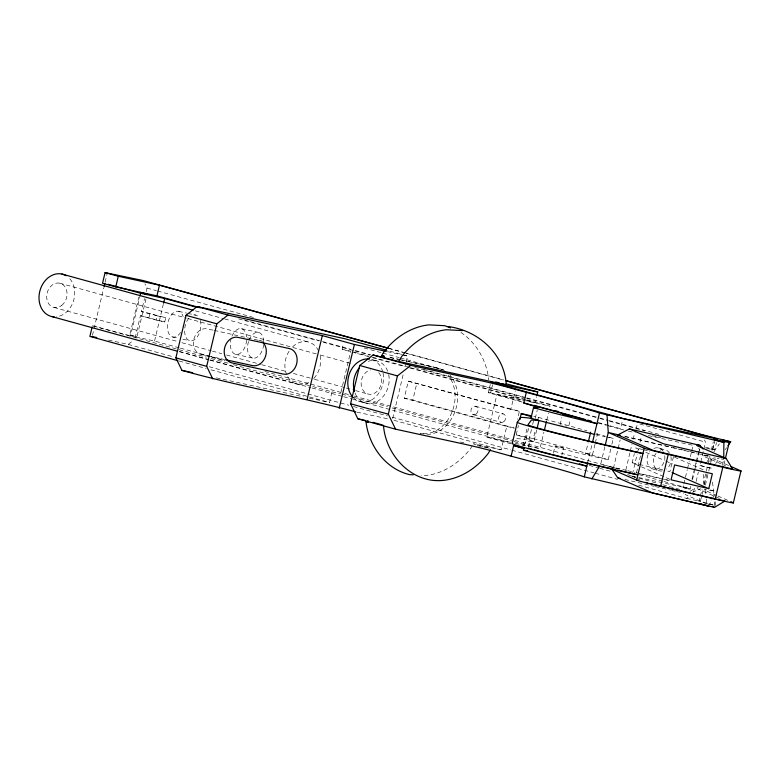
<?xml version="1.0" encoding="UTF-8"?>
<svg xmlns="http://www.w3.org/2000/svg" width="780" height="780" viewBox="0 0 780 780"><rect width="100%" height="100%" fill="white"/><g stroke="black" fill="none" stroke-linecap="round" stroke-linejoin="round"><path stroke-width="0.58" stroke-dasharray="3.9 2.92" d="M92.449 335.361L103.711 288.103M105.115 282.194L107.367 272.747M145.977 298.915L136.978 336.726L133.77 336.073L129.782 335.039L138.791 297.229M179.215 347.831L154.567 341.035L130.553 335.8L140.117 295.63M135.145 337.964L140.439 315.744L164.746 321.945L165.76 317.694L141.453 311.483L144.524 298.623M146.191 291.603L147.03 288.093L144.953 283.803M149.019 317.606L150.033 313.355M164.746 321.945L156.166 320.073L157.18 315.822L141.453 311.483M154.567 341.035L163.293 304.405M309.26 398.093L329.491 402.5L332.026 391.862L312.058 386.353M368.94 356.714L342.157 349.333L343.561 343.424M352.336 396.971L340.606 393.734L350.737 351.195L342.157 349.333M403.075 374.946L392.379 419.845L501.179 449.845L506.756 426.455L404.245 398.18L408.301 381.166L519.392 411.313L517.501 419.25M405.892 363.129L405.044 366.678L370.11 357.035M406.175 361.949L407.579 356.041L386.617 350.259M514.166 428.005L412.825 400.052L416.881 383.038M522.22 402.08L488.329 392.73L490.298 384.452M488.329 392.73L490.62 392.866L492.59 384.589M511.232 443.878L486.779 437.131L496.909 394.592L550.105 406.185L526.646 399.711M519.392 411.313L510.812 409.441L515.258 390.77M610.76 449.056L608.225 459.693L589.349 455.578A82.017 2.145 13.4 0 1 533.91 441.743L528.976 439.91A115.43 3.022 13.4 0 0 516.175 434.899L518.427 425.451M522.883 446.033L527.387 427.128M524.472 445.477L528.694 427.752M527.017 400.784L535.236 402.577L536.64 396.669M528.976 439.91L531.511 429.273M532.633 424.554L533.481 421.005M528.499 446.881L530.185 439.793M535.255 418.529L537.225 410.26M594.984 444.308L592.449 454.945L533.335 438.643L535.304 430.365M537.557 420.917L538.395 417.368L533.822 416.374M523.477 445.224L526.393 441.314L533.91 441.743L536.718 429.926M515.141 443.313L539.965 448.715L543.904 432.178M546.721 420.361L548.408 413.273M553.361 453.063L555.048 445.975L559.211 446.852L563.56 447.993L561.873 455.091M560.118 424.71L561.805 417.622M568.903 425.548L570.317 419.64M608.225 459.693L585.585 453.453L588.12 442.816M587.662 462.677L592.166 443.771M595.267 443.128L597.519 433.68M604.88 446.648L600.658 464.373L626.584 470.418M611.881 444.337L613.294 438.428L606.499 436.556M623.834 429.985L620.402 429.156L622.654 419.698M613.402 468.273L620.158 439.92M625.813 470.038L630.035 452.322M630.318 451.132L632.005 444.044M633.136 439.325L634.54 433.417M636.109 429.215L637.24 424.486M669.962 479.329L632.18 462.764L634.364 453.609M632.443 474.094L637.221 454.009M637.504 452.829L638.635 448.1M640.039 442.192L641.452 436.283M636.441 472.875L640.663 455.159M673.452 456.719L669.903 471.607L664.014 470.223M690.778 486.798C691.694 491.322 680.872 488.377 683.592 485.111M683.875 483.931L687.248 469.745M687.531 468.565L689.218 461.477M690.349 456.748L691.47 452.029M691.753 450.84L692.884 446.121M638.693 477.516L689.774 488.641L690.339 486.272M692.026 479.183L695.965 462.647M696.248 461.467L699.338 448.461M692.474 479.71L694.444 471.442M694.726 470.262L696.413 463.164M696.696 461.984L698.666 453.716M698.948 452.536L699.787 448.988M693.615 491.985L695.009 486.145M696.121 481.465L698.353 472.105M699.923 465.514L712.276 468.419L699.923 465.514L700.479 463.174M700.762 462.004L703.55 450.304M703.823 449.134L705.5 442.114L704.467 439.978M698.948 502.037L700.079 497.308M700.352 496.129L702.049 489.04M703.17 484.312L707.675 465.406M707.957 464.227L709.927 455.959M711.331 450.05L713.3 441.782M706.543 448.276L712.481 449.572L714.451 441.305M713.173 504.933L700.401 501.403L703.131 489.957M704.486 484.234L707.489 471.637M709.868 461.653L710.96 457.07M712.598 450.206L714.509 442.182M705.393 485.14L708.484 472.144M708.767 470.954L710.453 463.866M710.736 462.686L711.867 457.957M712.481 449.572L714.773 449.709L716.459 442.621M722.329 465.328L723.45 460.6M714.1 505.927L715.221 501.199M723.947 464.568L725.068 459.839M708.688 506.191L711.877 499.814M712.413 498.752L714.538 494.51M472.27 445.799L470.438 448.763A76.586 61.464 -74.6 0 1 425.695 475.517L421.142 475.283M707.109 461.614L710.521 456.68M713.924 451.747L719.384 443.849M715.689 463.486L719.101 458.552M725.234 449.67L726.599 447.691M129.782 335.039L136.978 336.726M683.026 487.471L690.222 489.157M108.439 340.09L128.203 344.399L132.961 340.636M638.567 485.15L686.673 498.42L690.485 495.417M690.134 491.224L695.877 487.695M692.377 492.394L700.567 488.631M563.511 448.003L555.077 445.994M426.913 434.216L429.088 434.333A33.998 27.29 -74.6 0 0 455.218 410.972A33.998 27.29 -74.6 0 0 449.953 375.16M92.41 325.777L130.553 335.8M708.074 456.124L705.841 455.851A118.102 3.091 13.4 0 0 704.077 456.446L725.624 465.894M561.571 424.964L562.166 425.09M387.465 351.663L401.661 354.754M402.851 355.007L407.579 356.041M178.659 311.376L186.664 313.111M187.814 313.365L195.819 315.11M389.893 357.386L400.481 359.687M401.651 359.941L440.164 368.813M390.058 357.562L398.287 359.356M399.467 359.609L438.262 368.062M241.556 328.721L258.706 332.456M157.18 315.822L165.76 317.694M212.999 330.145L207.149 328.877A13.123 10.53 -74.6 0 0 193.81 339.388A13.123 10.53 -74.6 0 0 201.064 354.393L225.04 361.003M214.168 330.398L263.192 341.348M490.62 392.866L522.317 399.769M652.392 435.757L660.699 437.56M648.336 435.601L692.289 445.175M172.565 336.97L178.279 338.208M182.861 339.212L189.725 340.704M235.453 354.315L252.613 358.049M595.598 434.567L605.036 436.625M606.216 436.888L613.294 438.428M404.245 398.18L412.825 400.052M201.064 354.393L224.464 359.492M506.756 426.455L514.264 428.093M332.026 391.862L340.606 393.734M516.175 434.899L533.335 438.643M585.585 453.453L592.449 454.945M216.43 377.881L303.313 396.796M486.779 437.131L510.412 442.279M356.918 412.123L388.84 419.075M631.566 475.966L637.504 477.253M501.179 449.845L473.499 443.82L489.928 448.354L475.732 445.331M423.686 433.992L420.137 433.222L426.572 433.641A33.998 27.29 -74.6 0 0 452.488 410.865A33.998 27.29 -74.6 0 0 448.139 375.287M460.356 441.977L463.905 442.748M686.673 498.42L700.401 501.403M706.309 499.005L706.914 503.704L715.494 505.567L714.889 500.867M624.76 436.312L671.892 447.32M673.072 447.593L680.14 449.241M681.32 449.514L688.389 451.171M689.559 451.444L696.637 453.092M706.056 455.296L708.416 455.842M624.917 436.595L702.985 454.818M704.164 455.091L708.191 456.027M642.808 449.534L635.729 447.886L641.287 450.313M643.978 449.816L647.517 450.645M632.18 462.764L638.079 464.149M639.259 464.422L662.834 469.95M627.764 470.691L634.832 472.348M636.012 472.622L663.107 478.949M664.287 479.222L670.186 480.597M710.239 489.947L716.137 491.322M610.223 466.84L619.681 469.043M639.795 473.743L669.357 480.646M624.809 479.466L654.196 486.32M655.375 486.593L670.654 490.162M671.833 490.435L675.353 491.264M676.533 491.536L683.582 493.184M628.407 431.096L635.271 432.754M565.383 425.851L566.417 426.104M533.91 441.743L525.876 439.569A290.413 7.605 13.4 0 0 515.249 439.452M388.615 348.221L402.694 352.102M403.865 352.423L503.587 379.928M388.479 348.377L404.918 352.911M406.087 353.243L503.568 380.123M147.03 288.093L156.419 290.686M157.589 291.008L254.972 317.86M364.084 347.958L381.683 352.814M382.853 353.135L399.282 357.659M400.452 357.991L446.209 370.607M639.795 423.998L705.5 442.114M243.838 319.819L321.35 341.201M322.52 341.523L350.707 349.294M355.407 350.59L370.675 354.802M423.52 369.379L525.691 397.556M526.87 397.878L598.504 417.641M599.683 417.963L607.903 420.235M609.073 420.556L660.748 434.811M705.374 447.115L714.773 449.709M238.651 318.893L318.454 340.899M323.154 342.196L353.671 350.61M354.841 350.932L370.1 355.144M414.697 367.448L598.972 418.265M600.142 418.587L608.361 420.859M609.531 421.18L644.738 430.892M354.256 352.17L368.326 356.05M373.015 357.337L409.373 367.37M410.543 367.692L525.476 399.389M409.724 367.965L525.106 399.789M526.227 400.091L535.236 402.577M195.419 310.869L223.528 318.62M224.698 318.942L307.837 341.874M376.389 360.779L370.724 359.219L374.995 360.906A21.85 17.54 -74.6 0 1 382.512 370.997M496.909 394.592L522.532 401.661M598.231 422.546L608.712 425.431M609.882 425.753L622.693 429.283M598.192 423.023L606.372 425.285M607.542 425.607L620.402 429.156M658.476 447.905L664.765 449.641M59.758 283.179L186.478 318.133M187.649 318.454L319.069 354.695M320.239 355.017L350.747 363.431M408.301 381.166L510.812 409.441M538.395 417.368L587.087 430.794M596.31 433.738L605.368 436.244M475.478 406.224L503.149 413.848M140.439 315.744L156.166 320.073M473.45 414.726L501.13 422.36M653.416 469.17L659.704 470.906M53.986 307.427L177.187 341.406M181.876 342.703L211.204 350.785M212.384 351.107L221.774 353.701M226.463 354.998L260.491 364.377M261.661 364.699L287.479 371.826M293.339 373.444L313.287 378.944M314.467 379.265L344.965 387.68M346.144 388.001L354.354 390.263M355.534 390.595L368.433 394.154M180.394 348.153L209.732 356.245M210.912 356.567L224.991 360.457M264.898 371.456L343.531 393.149M344.711 393.471L349.401 394.768M354.101 396.065L513.718 440.086M514.888 440.407L618.179 468.897M639.308 474.718L662.776 481.192M663.946 481.514L689.774 488.641M353.506 397.293L387.514 406.673M392.203 407.959L512.996 441.275M514.166 441.597L539.965 448.715M93.581 326.098L206.349 357.201M211.039 358.498L228.657 363.353M233.357 364.65L310.879 386.032M179.449 351.429L208.786 359.522M209.957 359.843L310.859 387.67M312.029 387.991L342.537 396.406M343.707 396.737L351.926 398.999M353.096 399.321L511.485 443.001M632.326 476.336L658.144 483.454M662.834 484.75L680.433 489.596M179.439 351.751L208.718 359.824M209.888 360.155L297.706 384.374M360.604 401.719L366.259 403.279M589.261 465.397L598.582 467.971M599.742 468.293L611.393 471.5M128.203 344.399L173.959 357.016M209.157 366.717L348.777 405.229M353.467 406.526L387.494 415.906M392.184 417.202L510.685 449.885M511.856 450.206L593.98 472.856M595.159 473.177L617.448 479.329M179.147 361.033L206.164 368.482M210.863 369.779L308.344 396.669M309.523 396.991L329.491 402.5M441.197 369.223L444.308 370.451M435.747 367.37L440.758 369.349M728.608 465.475L713.329 458.786A109.356 2.866 13.4 0 1 715.504 458.045M674.563 457.207L705.676 470.847M645.733 452.264L664.618 460.551M665.73 461.038L672.399 463.964M716.781 495.534L705.734 490.678A109.356 2.866 13.4 0 1 706.573 489.781M717.892 496.012L731.152 501.833M719.413 498.401L696.481 488.348A118.102 3.091 13.4 0 1 698.246 487.753M706.739 503.968L685.99 494.871A126.857 3.325 13.4 0 1 685.347 494.169M627.676 474.494L635.32 477.848M636.412 478.325L639.688 479.758M460.873 332.407C476.726 343.024 486.886 361.15 488.699 380.016M698.636 448.276L699.816 450.187M702.166 454.019L703.346 455.939M712.471 482.069L714.285 496.168M703.141 474.328L704.496 484.906M705.1 489.606L706.154 497.825M378.719 372.596A12.47 10.003 -74.6 0 1 376.457 391.901A12.47 10.003 -74.6 0 1 361.569 386.909A12.47 10.003 -74.6 0 1 370.695 369.905M258.628 340.09A13.123 10.53 -74.6 0 1 261.183 341.104M368.277 361.325A21.85 17.54 -74.6 0 1 388.459 373.591M388.703 374.634A21.85 17.54 -74.6 0 1 376.418 401.885A21.85 17.54 -74.6 0 1 354.481 391.492M292.636 346.846A21.85 17.54 -74.6 0 1 318.474 350.737M320.151 355.729A21.85 17.54 -74.6 0 1 312.117 380.123M308.753 382.512A21.85 17.54 -74.6 0 1 287.069 375.511M286.65 374.575A21.85 17.54 -74.6 0 1 289.799 350.142M69.829 278.772A21.85 17.54 -74.6 0 1 73.203 301.782A21.85 17.54 -74.6 0 1 56.413 316.797M383.038 373.074A21.85 17.54 -74.6 0 1 374.205 398.131A21.85 17.54 -74.6 0 1 352.706 397M193.762 315.003A13.162 7.839 -77.7 0 1 199.192 317.869M200.275 320.336A13.162 7.839 -77.7 0 1 195.965 338.432A13.162 7.839 -77.7 0 1 185.26 335.478A13.162 7.839 -77.7 0 1 189.579 317.382M180.638 332.377A13.162 7.839 -77.7 0 1 168.772 333.46A13.162 7.839 -77.7 0 1 171.775 314.34A13.162 7.839 -77.7 0 1 183.124 316.592M706.914 503.704A39.37 1.034 13.4 0 1 711.721 505.089M231.982 336.19A13.162 7.839 -77.7 0 1 240.542 328.555A13.162 7.839 -77.7 0 1 246.577 336.921M246.607 340.216A13.162 7.839 -77.7 0 1 236.467 354.471A13.162 7.839 -77.7 0 1 230.939 339.427M660.143 450.128A10.94 8.775 -74.6 0 1 669.688 453.326M670.937 456.573A10.94 8.775 -74.6 0 1 666.51 469.111M662.005 471.023A10.94 8.775 -74.6 0 1 653.884 465.26A10.94 8.775 -74.6 0 1 656.068 453.336M653.855 448.393A10.94 8.775 -74.6 0 1 663.4 451.591M664.794 455.735A10.94 8.775 -74.6 0 1 653.045 469.082A10.94 8.775 -74.6 0 1 649.779 451.601M249.142 339.924A13.162 7.839 -77.7 0 1 263.075 337.379A13.162 7.839 -77.7 0 1 255.148 358.059A13.162 7.839 -77.7 0 1 248.742 340.967M717.132 458.279A109.356 2.866 13.4 0 1 719.053 458.591M721.256 458.971A109.356 2.866 13.4 0 1 723.733 459.42M709.527 490.181A109.356 2.866 13.4 0 1 715.279 491.166M61.747 305.38A12.47 10.003 -74.6 0 0 62.195 284.144A12.47 10.003 -74.6 0 0 46.673 296.38A12.47 10.003 -74.6 0 0 61.747 305.38M476.18 414.005A4.378 3.51 -74.6 0 0 476.327 406.555A4.378 3.51 -74.6 0 0 470.886 410.855A4.378 3.51 -74.6 0 0 476.18 414.005M503.851 421.639A4.378 3.51 -74.6 0 0 503.997 414.19A4.378 3.51 -74.6 0 0 498.556 418.49A4.378 3.51 -74.6 0 0 503.851 421.639"/><path stroke-width="1.17" d="M723.742 458.201L723.889 442.387L713.866 439.413A39.37 1.034 13.4 0 0 722.114 439.901L730.694 441.773L727.964 445.721M92.128 326.956L89.876 336.414L177.967 360.711M388.615 348.221L143.403 280.595L105.076 272.61L102.541 283.247L115.752 286.884L156.936 295.854L200.382 307.837M103.993 286.923L104.832 283.374M115.752 286.884L118.287 276.256L105.076 272.61M140.117 295.63L140.683 293.26L108.274 284.329M156.936 295.854L159.461 285.217L118.287 276.256M163.576 303.225L164.707 298.496L140.683 293.26M355.738 411.86C298.194 396.415 239.294 386.48 181.925 370.363L175.88 357.854L186.011 315.325L197.125 306.56L344.692 338.695L386.617 350.259M212.735 378.856L206.69 366.356L216.83 323.817L227.935 315.052L322.315 335.605L354.393 344.458L386.285 351.4M307.115 399.409L322.315 335.605M339.193 408.262L354.393 344.458M699.777 503.549L708.688 506.191L584.288 476.853A263.113 6.883 13.4 0 0 511.105 456.173L492.238 450.967A21.869 0.575 13.4 0 0 462.501 443.761L395.577 429.185L357.844 418.782L350.59 403.777L359.707 365.498L373.045 354.978L398.668 361.433L506.308 384.872C504.406 353.652 477.935 330.154 447.749 326.508M395.577 429.185L388.323 414.18L397.449 375.901L410.777 365.381L477.701 379.957A21.869 0.575 13.4 0 1 507.439 387.163L526.305 392.369A263.113 6.883 13.4 0 1 599.489 413.049L723.889 442.387M594.418 434.314A82.017 2.145 13.4 0 1 538.97 420.469L530.946 418.304A290.413 7.605 13.4 0 0 520.318 418.177L517.306 422.243L512.236 443.508A74.578 1.95 13.4 0 0 557.642 456.212A74.578 1.95 13.4 0 0 637.904 474.825L620.753 470.769M511.105 456.173L513.64 445.536A263.113 6.883 13.4 0 1 522.093 447.769M519.831 419.543L521.235 413.634L530.39 415.623M523.77 402.997A263.113 6.883 13.4 0 1 596.953 423.677A82.017 2.145 13.4 0 1 533.481 407.667A115.43 3.022 13.4 0 0 523.77 402.997L526.305 392.369M523.907 447.837L523.341 450.206A82.017 2.145 13.4 0 0 586.813 466.216A263.113 6.883 13.4 0 0 584.24 465.368M530.946 418.304L533.481 407.667M536.923 395.489L537.761 391.94L505.996 383.789M537.001 428.747L538.97 420.469L531.453 420.04L527.943 424.759L529.015 425.373A63.589 1.667 13.4 0 0 625.823 449.504L642.964 453.56A74.578 1.95 13.4 0 1 562.712 434.947A74.578 1.95 13.4 0 1 517.306 422.243M544.469 429.809L546.439 421.541M588.403 441.636L590.655 432.178M584.288 476.853L587.662 462.677M592.449 442.582L599.489 413.049M605.163 445.468L608.264 432.471L607.035 415.126M730.782 466.43L740.961 470.896L733.366 502.798A21.869 0.575 13.4 0 1 715.201 499.142L660.621 486.349A21.869 0.575 13.4 0 1 636.636 480.139L644.231 448.237L608.264 432.471L620.042 435.22M660.621 486.349L668.216 454.447A21.869 0.575 13.4 0 1 644.231 448.237M708.796 488.66L712.345 473.772L674.622 464.929L671.073 479.817L708.796 488.66L672.126 472.582M715.201 499.142L722.797 467.24A21.869 0.575 13.4 0 0 740.961 470.896M725.351 458.659L729.29 442.123M591.835 478.93L599.401 466.45M383.575 357.269L384.179 356.284L381.664 355.592L384.111 351.624A76.586 61.464 -74.6 0 1 428.863 324.88L444.785 325.709L450.499 327.892M398.668 361.433L401.719 356.489A76.586 61.464 -74.6 0 1 446.472 329.735L462.628 330.584M490.493 449.67L488.056 453.628A76.586 61.464 -74.6 0 1 443.303 480.373C411.762 483.746 385.603 455.227 383.468 425.236M611.588 468.839L617.76 477.818L652.324 492.853L714.49 507.39L725.029 500.935M699.943 445.36L699.543 445.312A126.857 3.325 13.4 0 0 697.651 445.955L726.131 458.445L732.625 469.043L653.474 450.499L617.818 434.938L629.411 428.902L699.943 445.36L703.024 448.997M562.663 414.063L571.155 416.101L562.731 414.112M413.185 474.864L409.315 474.581C385.164 468.624 368.638 445.517 365.956 421.522L368.316 422.029M726.141 458.474L663.409 443.781L629.411 428.902M724.181 500.828L718.243 499.59M381.664 355.592L384.014 356.099M537.761 391.94L490.864 382.093L622.928 418.519L717.308 439.072L505.918 380.767M225.634 359.746L252.544 365.606A13.123 10.53 -74.6 0 0 264.742 358.312A13.123 10.53 -74.6 0 0 263.367 342.917M92.167 336.55L96.817 337.555M181.925 370.363L192.631 372.694M357.844 418.782L364.923 420.322M367.282 420.839L368.375 421.073L368.121 422.136M714.587 498.761L717.278 499.375M617.818 434.938L620.188 435.494M668.216 454.447L722.797 467.24M714.032 498.625L649.954 483.512M617.76 477.818L620.11 478.364M730.694 441.773L701.873 434.616L505.937 380.581M159.461 285.217L388.479 348.377M495.739 381.956L499.258 382.931M501.608 383.575L506.308 384.872M373.045 354.978L410.777 365.381M197.125 306.56L227.935 315.052M164.707 298.496L196.394 307.232M61.932 274.053L193.079 310.226M555.136 410.66L558.636 411.616M533.91 405.298L585.332 419.484M587.672 420.127L591.182 421.093M186.011 315.325L216.83 323.817M359.707 365.498L397.449 375.901M51.812 316.553L177.099 351.107M350.59 403.777L388.323 414.18M175.88 357.854L206.69 366.356M373.015 422.351L382.307 424.915M365.956 421.522L368.472 422.214M645.879 482.401L647.575 482.878M536.016 419.377L537.986 420.108M731.084 468.283L732.615 468.956M731.152 501.833L733.366 502.798M712.267 506.386L714.49 507.39M609.385 468.195L636.636 480.139M354.481 391.492A21.85 17.54 -74.6 0 1 359.005 368.17M579.296 463.817A263.113 6.883 13.4 0 1 583.313 465.075M54.093 316.856A21.85 17.54 -74.6 0 1 40.092 290.189A21.85 17.54 -74.6 0 1 66.193 275.74M521.235 413.634A115.43 3.022 13.4 0 1 531.941 416.939M527.65 450.43A115.43 3.022 13.4 0 1 525.125 450.43M513.64 445.536A115.43 3.022 13.4 0 1 524.345 448.841M352.706 397A21.85 17.54 -74.6 0 1 350.123 372.002A21.85 17.54 -74.6 0 1 369.603 359.024M619.739 470.545A63.589 1.667 13.4 0 1 617.663 470.087M615.527 469.619A63.589 1.667 13.4 0 1 609.999 468.38M608.858 468.117A63.589 1.667 13.4 0 1 599.43 465.962M598.221 465.68A63.589 1.667 13.4 0 1 587.028 463.057M585.907 462.793A63.589 1.667 13.4 0 1 573.544 459.82M572.442 459.556A63.589 1.667 13.4 0 1 551.694 454.379M550.66 454.116A63.589 1.667 13.4 0 1 534.202 449.758M531.872 449.104A63.589 1.667 13.4 0 1 528.401 448.09M139.932 292.481L147.108 294.197L139.932 292.481M289.439 348.582L237.968 337.369A13.123 10.53 -74.6 0 0 224.63 347.89A13.123 10.53 -74.6 0 0 231.884 362.895L283.364 374.107A13.123 10.53 -74.6 0 0 296.702 363.587A13.123 10.53 -74.6 0 0 289.439 348.582"/></g></svg>
